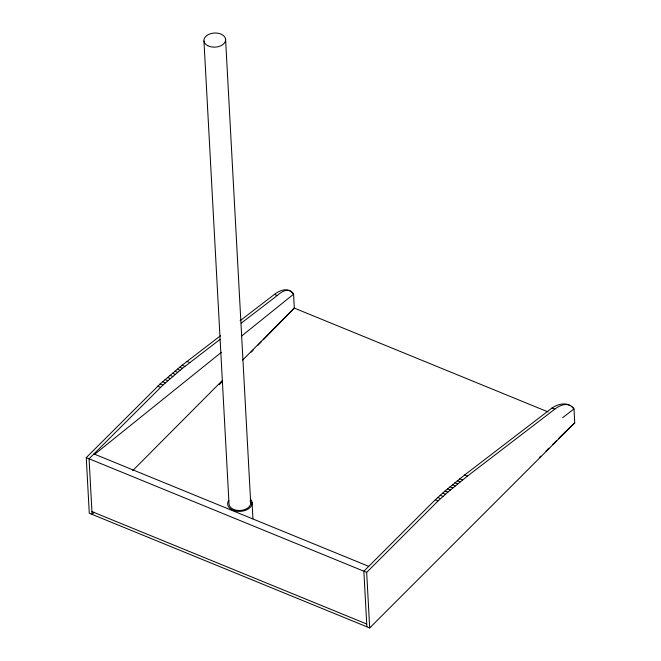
<?xml version="1.0" encoding="UTF-8"?>
<svg xmlns="http://www.w3.org/2000/svg" width="661" height="661" viewBox="0 0 661 661"><rect width="100%" height="100%" fill="white"/><g stroke="black" fill="none" stroke-linecap="round" stroke-linejoin="round"><path stroke-width="0.99" d="M94.25 512.168L92.077 514.374L89.07 458.775L162.953 385.074L182.494 368.309L220.039 339.39M219.204 384.727L222.096 381.777M250.99 352.313L253.155 350.099M257.493 345.678L261.103 342.001M263.268 339.787L294.327 308.109L293.575 294.211A44.766 19.954 -67.7 0 0 274.439 294.401L240.117 320.709M132.704 470.607L222.253 380.579M242.637 360.08L294.327 308.109L548.027 411.91M571.261 406.292A44.907 23.251 -66.7 0 1 573.979 408.936L574.74 422.833L369.681 627.95L89.276 513.225L86.261 457.627L160.152 383.925L182.13 365.219L220.51 335.738M279.735 322.708L294.327 308.109M569.716 405.325A44.907 23.251 -66.7 0 0 552.042 407.977L464.609 474.995L445.084 490.974L435.31 499.741L363.864 571.203L366.88 626.802M369.681 627.95L366.673 572.352L438.119 500.881L447.894 492.123L467.41 476.135L554.843 409.126A44.766 19.954 -67.7 0 1 573.979 408.936L562.585 417.735M539.359 457.552L540.83 456.107M545.986 451.042L548.936 448.15M552.621 444.531L556.306 440.912M558.52 438.747L574.74 422.833L559.189 437.871M94.68 454.264L221.394 352.296M241.447 336.16L293.575 294.211A44.907 16.632 -68.7 0 0 277.24 295.55L274.439 294.401M241.29 323.105L277.24 295.55M552.042 407.977L554.843 409.126M187.005 361.418L189.806 362.567M464.609 474.995L467.41 476.135M182.13 365.219L184.94 366.359M459.734 478.787L462.543 479.936M179.693 367.161L182.494 368.309M457.296 480.737L460.106 481.886M177.255 369.144L180.056 370.292M454.859 482.72L457.66 483.869M174.81 371.16L177.619 372.308M452.413 484.736L455.222 485.885M172.372 373.209L175.173 374.357M449.976 486.777L452.777 487.925M169.927 375.283L172.736 376.431M447.53 488.859L450.339 490.008M167.481 377.398L170.29 378.546M445.084 490.974L447.894 492.123M165.043 379.538L167.844 380.686M442.647 493.114L445.448 494.263M162.598 381.719L165.399 382.868M440.201 495.287L443.002 496.436M160.152 383.925L162.953 385.074M437.756 497.502L440.557 498.642M157.706 386.164L160.516 387.313M435.31 499.741L438.119 500.881M93.92 453.925L368.722 566.353M86.261 457.627L366.673 572.352M91.929 511.597L366.731 624.025M252.048 502.377L252.94 518.827M225.575 39.173L250.668 502.492M203.96 40.999L229.045 504.318A10.857 7.081 -3.1 0 0 242.149 510.259A10.857 7.081 -3.1 0 0 250.073 500.699M250.486 499.121A12.237 7.982 -3.1 0 1 240.323 511.374A12.237 7.982 -3.1 0 1 228.805 500.327M207.744 45.7A10.857 7.081 -3.1 0 0 225.434 41.023A10.857 7.081 -3.1 0 0 211.115 33.529A10.857 7.081 -3.1 0 0 207.744 45.7"/></g></svg>
